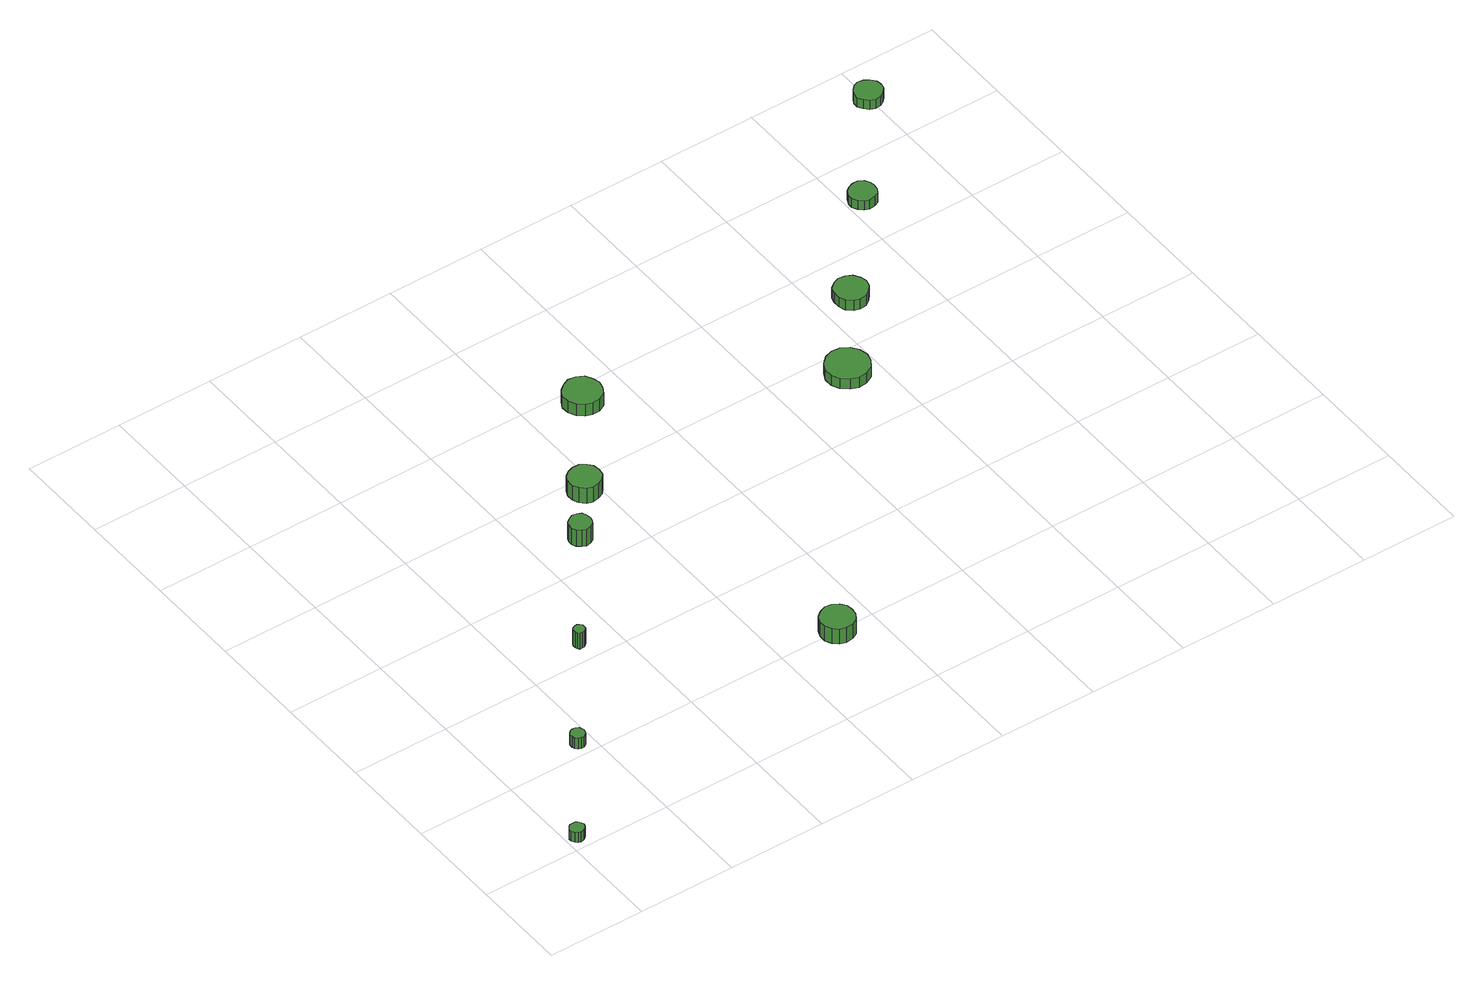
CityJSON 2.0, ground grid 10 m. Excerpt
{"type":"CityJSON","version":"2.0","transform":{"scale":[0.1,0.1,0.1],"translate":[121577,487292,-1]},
"CityObjects":{
"tree1":{"type":"SolitaryVegetationObject","attributes":{"function":"something"},"geometry":[{"type":"MultiSurface","lod":"1","boundaries":[[[0,1,2,3,4,5,6,7,8,9,10,11,12,13,14]],[[15,16,17,18,19,20,21,22,23,24,25,26,27,28,29]],[[0,29,28,1]],[[1,28,27,2]],[[2,27,26,3]],[[3,26,25,4]],[[4,25,24,5]],[[5,24,23,6]],[[6,23,22,7]],[[7,22,21,8]],[[8,21,20,9]],[[9,20,19,10]],[[10,19,18,11]],[[11,18,17,12]],[[12,17,16,13]],[[13,16,15,14]],[[14,15,29,0]]]}]},
"tree2":{"type":"SolitaryVegetationObject","attributes":{"function":"something"},"geometry":[{"type":"MultiSurface","lod":"1","boundaries":[[[30,31,32,33,34,35,36,37,38,39,40,41,42,43,44]],[[45,46,47,48,49,50,51,52,53,54,55,56,57,58,59]],[[30,59,58,31]],[[31,58,57,32]],[[32,57,56,33]],[[33,56,55,34]],[[34,55,54,35]],[[35,54,53,36]],[[36,53,52,37]],[[37,52,51,38]],[[38,51,50,39]],[[39,50,49,40]],[[40,49,48,41]],[[41,48,47,42]],[[42,47,46,43]],[[43,46,45,44]],[[44,45,59,30]]]}]},
"tree3":{"type":"SolitaryVegetationObject","attributes":{"function":"something"},"geometry":[{"type":"MultiSurface","lod":"1","boundaries":[[[60,61,62,63,64,65,66,67,68,69,70,71,72,73,74]],[[75,76,77,78,79,80,81,82,83,84,85,86,87,88,89]],[[60,89,88,61]],[[61,88,87,62]],[[62,87,86,63]],[[63,86,85,64]],[[64,85,84,65]],[[65,84,83,66]],[[66,83,82,67]],[[67,82,81,68]],[[68,81,80,69]],[[69,80,79,70]],[[70,79,78,71]],[[71,78,77,72]],[[72,77,76,73]],[[73,76,75,74]],[[74,75,89,60]]]}]},
"tree4":{"type":"SolitaryVegetationObject","attributes":{"function":"something"},"geometry":[{"type":"MultiSurface","lod":"1","boundaries":[[[90,91,92,93,94,95,96,97,98,99,100,101,102,103,104]],[[105,106,107,108,109,110,111,112,113,114,115,116,117,118,119]],[[90,119,118,91]],[[91,118,117,92]],[[92,117,116,93]],[[93,116,115,94]],[[94,115,114,95]],[[95,114,113,96]],[[96,113,112,97]],[[97,112,111,98]],[[98,111,110,99]],[[99,110,109,100]],[[100,109,108,101]],[[101,108,107,102]],[[102,107,106,103]],[[103,106,105,104]],[[104,105,119,90]]]}]},
"tree5":{"type":"SolitaryVegetationObject","attributes":{"function":"something"},"geometry":[{"type":"MultiSurface","lod":"1","boundaries":[[[120,121,122,123,124,125,126,127,128,129,130,131,132,133,134]],[[135,136,137,138,139,140,141,142,143,144,145,146,147,148,149]],[[120,149,148,121]],[[121,148,147,122]],[[122,147,146,123]],[[123,146,145,124]],[[124,145,144,125]],[[125,144,143,126]],[[126,143,142,127]],[[127,142,141,128]],[[128,141,140,129]],[[129,140,139,130]],[[130,139,138,131]],[[131,138,137,132]],[[132,137,136,133]],[[133,136,135,134]],[[134,135,149,120]]]}]},
"tree6":{"type":"SolitaryVegetationObject","attributes":{"function":"something"},"geometry":[{"type":"MultiSurface","lod":"1","boundaries":[[[150,151,152,153,154,155,156,157,158,159,160,161,162,163,164]],[[165,166,167,168,169,170,171,172,173,174,175,176,177,178,179]],[[150,179,178,151]],[[151,178,177,152]],[[152,177,176,153]],[[153,176,175,154]],[[154,175,174,155]],[[155,174,173,156]],[[156,173,172,157]],[[157,172,171,158]],[[158,171,170,159]],[[159,170,169,160]],[[160,169,168,161]],[[161,168,167,162]],[[162,167,166,163]],[[163,166,165,164]],[[164,165,179,150]]]}]},
"tree7":{"type":"SolitaryVegetationObject","attributes":{"function":"something"},"geometry":[{"type":"MultiSurface","lod":"1","boundaries":[[[180,181,182,183,184,185,186,187,188,189,190,191,192,193,194]],[[195,196,197,198,199,200,201,202,203,204,205,206,207,208,209]],[[180,209,208,181]],[[181,208,207,182]],[[182,207,206,183]],[[183,206,205,184]],[[184,205,204,185]],[[185,204,203,186]],[[186,203,202,187]],[[187,202,201,188]],[[188,201,200,189]],[[189,200,199,190]],[[190,199,198,191]],[[191,198,197,192]],[[192,197,196,193]],[[193,196,195,194]],[[194,195,209,180]]]}]},
"tree8":{"type":"SolitaryVegetationObject","attributes":{"function":"something"}},
"tree9":{"type":"SolitaryVegetationObject","attributes":{"function":"something"}},
"tree10":{"type":"SolitaryVegetationObject","attributes":{"function":"something"},"geometry":[{"type":"MultiSurface","lod":"1","boundaries":[[[210,211,212,213,214,215,216,217,218,219,220,221,222,223,224]],[[225,226,227,228,229,230,231,232,233,234,235,236,237,238,239]],[[210,239,238,211]],[[211,238,237,212]],[[212,237,236,213]],[[213,236,235,214]],[[214,235,234,215]],[[215,234,233,216]],[[216,233,232,217]],[[217,232,231,218]],[[218,231,230,219]],[[219,230,229,220]],[[220,229,228,221]],[[221,228,227,222]],[[222,227,226,223]],[[223,226,225,224]],[[224,225,239,210]]]}]},
"tree11":{"type":"SolitaryVegetationObject","attributes":{"function":"something"},"geometry":[{"type":"MultiSurface","lod":"1","boundaries":[[[240,241,242,243,244,245,246,247,248,249,250,251,252,253,254]],[[255,256,257,258,259,260,261,262,263,264,265,266,267,268,269]],[[240,269,268,241]],[[241,268,267,242]],[[242,267,266,243]],[[243,266,265,244]],[[244,265,264,245]],[[245,264,263,246]],[[246,263,262,247]],[[247,262,261,248]],[[248,261,260,249]],[[249,260,259,250]],[[250,259,258,251]],[[251,258,257,252]],[[252,257,256,253]],[[253,256,255,254]],[[254,255,269,240]]]}]},
"tree12":{"type":"SolitaryVegetationObject","attributes":{"function":"something"},"geometry":[{"type":"MultiSurface","lod":"1","boundaries":[[[270,271,272,273,274,275,276,277,278,279,280,281,282,283,284]],[[285,286,287,288,289,290,291,292,293,294,295,296,297,298,299]],[[270,299,298,271]],[[271,298,297,272]],[[272,297,296,273]],[[273,296,295,274]],[[274,295,294,275]],[[275,294,293,276]],[[276,293,292,277]],[[277,292,291,278]],[[278,291,290,279]],[[279,290,289,280]],[[280,289,288,281]],[[281,288,287,282]],[[282,287,286,283]],[[283,286,285,284]],[[284,285,299,270]]]}]},
"tree13":{"type":"SolitaryVegetationObject","attributes":{"function":"something"},"geometry":[{"type":"MultiSurface","lod":"1","boundaries":[[[300,301,302,303,304,305,306,307,308,309,310,311,312,313,314]],[[315,316,317,318,319,320,321,322,323,324,325,326,327,328,329]],[[300,329,328,301]],[[301,328,327,302]],[[302,327,326,303]],[[303,326,325,304]],[[304,325,324,305]],[[305,324,323,306]],[[306,323,322,307]],[[307,322,321,308]],[[308,321,320,309]],[[309,320,319,310]],[[310,319,318,311]],[[311,318,317,312]],[[312,317,316,313]],[[313,316,315,314]],[[314,315,329,300]]]}]}
},
"vertices":[
[19,14,18],[18,17,18],[16,20,18],[14,21,18],[11,21,18],[8,21,18],[6,19,18],[4,16,18],[4,13,18],[6,10,18],[8,8,18],[11,7,18],[14,8,18],[16,9,18],[18,11,18],[18,11,6],[16,9,6],[14,8,6],[11,7,6],[8,8,6],[6,10,6],[4,13,6],[4,16,6],[6,19,6],[8,21,6],[11,21,6],[14,21,6],[16,20,6],[18,17,6],[19,14,6],
[92,115,19],[91,118,19],[90,120,19],[87,122,19],[84,122,19],[81,121,19],[79,119,19],[78,117,19],[78,114,19],[79,111,19],[81,109,19],[84,108,19],[87,108,19],[90,110,19],[91,112,19],[91,112,6],[90,110,6],[87,108,6],[84,108,6],[81,109,6],[79,111,6],[78,114,6],[78,117,6],[79,119,6],[81,121,6],[84,122,6],[87,122,6],[90,120,6],[91,118,6],[92,115,6],
[169,221,25],[169,224,25],[167,226,25],[165,227,25],[163,227,25],[160,226,25],[159,225,25],[158,223,25],[158,220,25],[159,218,25],[160,216,25],[163,216,25],[165,216,25],[167,217,25],[169,219,25],[169,219,6],[167,217,6],[165,216,6],[163,216,6],[160,216,6],[159,218,6],[158,220,6],[158,223,6],[159,225,6],[160,226,6],[163,227,6],[165,227,6],[167,226,6],[169,224,6],[169,221,6],
[258,335,26],[257,340,26],[255,344,26],[251,346,26],[246,347,26],[242,345,26],[238,342,26],[236,338,26],[236,333,26],[238,329,26],[242,326,26],[246,324,26],[251,325,26],[255,327,26],[257,331,26],[257,331,6],[255,327,6],[251,325,6],[246,324,6],[242,326,6],[238,329,6],[236,333,6],[236,338,6],[238,342,6],[242,345,6],[246,347,6],[251,346,6],[255,344,6],[257,340,6],[258,335,6],
[378,100,24],[377,107,24],[373,112,24],[367,116,24],[360,117,24],[353,114,24],[348,110,24],[345,103,24],[345,96,24],[348,90,24],[353,85,24],[360,83,24],[367,84,24],[373,87,24],[377,93,24],[377,93,6],[373,87,6],[367,84,6],[360,83,6],[353,85,6],[348,90,6],[345,96,6],[345,103,6],[348,110,6],[353,114,6],[360,117,6],[367,116,6],[373,112,6],[377,107,6],[378,100,6],
[303,384,24],[302,391,24],[298,396,24],[292,400,24],[285,400,24],[279,398,24],[274,394,24],[271,388,24],[271,381,24],[274,375,24],[279,370,24],[285,368,24],[292,369,24],[298,372,24],[302,377,24],[302,377,6],[298,372,6],[292,369,6],[285,368,6],[279,370,6],[274,375,6],[271,381,6],[271,388,6],[274,394,6],[279,398,6],[285,400,6],[292,400,6],[298,396,6],[302,391,6],[303,384,6],
[374,482,20],[372,489,20],[368,496,20],[361,500,20],[353,501,20],[346,498,20],[340,493,20],[336,486,20],[336,478,20],[340,470,20],[346,465,20],[353,463,20],[361,463,20],[368,467,20],[372,474,20],[372,474,6],[368,467,6],[361,463,6],[353,463,6],[346,465,6],[340,470,6],[336,478,6],[336,486,6],[340,493,6],[346,498,6],[353,501,6],[361,500,6],[368,496,6],[372,489,6],[374,482,6],
[592,373,18],[590,382,18],[585,389,18],[577,394,18],[568,395,18],[560,392,18],[553,386,18],[549,378,18],[549,369,18],[553,361,18],[560,355,18],[568,352,18],[577,353,18],[585,357,18],[590,365,18],[590,365,6],[585,357,6],[577,353,6],[568,352,6],[560,355,6],[553,361,6],[549,369,6],[549,378,6],[553,386,6],[560,392,6],[568,395,6],[577,394,6],[585,389,6],[590,382,6],[592,373,6],
[649,453,18],[647,460,18],[643,466,18],[637,469,18],[630,470,18],[624,468,18],[618,463,18],[616,457,18],[616,450,18],[618,443,18],[624,438,18],[630,436,18],[637,437,18],[643,441,18],[647,446,18],[647,446,6],[643,441,6],[637,437,6],[630,436,6],[624,438,6],[618,443,6],[616,450,6],[616,457,6],[618,463,6],[624,468,6],[630,470,6],[637,469,6],[643,466,6],[647,460,6],[649,453,6],
[730,553,17],[729,558,17],[726,563,17],[721,566,17],[715,566,17],[710,564,17],[706,561,17],[703,555,17],[703,550,17],[706,545,17],[710,541,17],[715,539,17],[721,540,17],[726,542,17],[729,547,17],[729,547,6],[726,542,6],[721,540,6],[715,539,6],[710,541,6],[706,545,6],[703,550,6],[703,555,6],[706,561,6],[710,564,6],[715,566,6],[721,566,6],[726,563,6],[729,558,6],[730,553,6],
[813,658,18],[812,663,18],[808,668,18],[803,671,18],[797,672,18],[792,670,18],[788,666,18],[785,661,18],[785,655,18],[788,650,18],[792,646,18],[797,644,18],[803,644,18],[808,647,18],[812,652,18],[812,652,7],[808,647,7],[803,644,7],[797,644,7],[792,646,7],[788,650,7],[785,655,7],[785,661,7],[788,666,7],[792,670,7],[797,672,7],[803,671,7],[808,668,7],[812,663,7],[813,658,7]
]}
